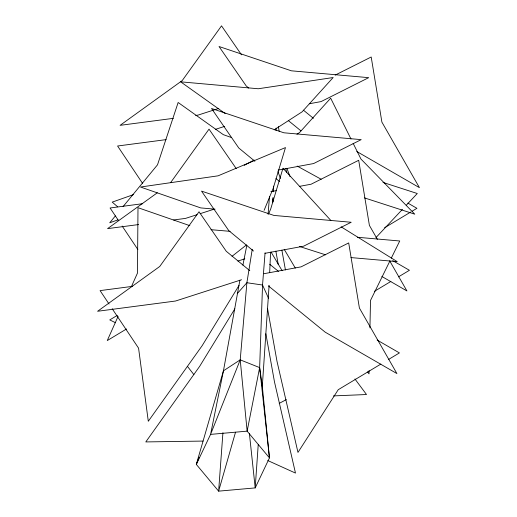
<?xml version="1.0" encoding="UTF-8"?>
<svg xmlns="http://www.w3.org/2000/svg" width="517" height="517" viewBox="0 0 517 517"><rect width="100%" height="100%" fill="white"/><g stroke="black" fill="none" stroke-linecap="round" stroke-linejoin="round"><path stroke-width="0.78" d="M369.073 370.637L369.009 373.869L367.561 371.923M369.946 327.875L370.508 300.442L389.876 261.046M239.901 280.188L223.447 370.818L196.311 464.395L218.626 491.15L255.198 487.906L269.454 457.9L259.644 367.606L262.546 285.029L265.072 252.819M252.244 249.317L246.893 282.734L240.218 359.851L247.139 431.146L269.454 457.9L262.306 386.328L269.105 285.332M269.687 272.427L270.585 252.264M272.821 202.263L273.041 197.429M273.293 191.781L273.545 186.139M276.033 130.491L276.143 128.074M258.222 444.717L255.198 487.906L249.381 433.382M222.924 432.748L218.626 491.15L235.526 432.206M268.097 214.167L269.486 196.454M240.218 359.851L210.568 434.39L223.447 370.818L240.218 359.851L259.644 367.606L247.139 431.146L210.568 434.39L196.311 464.395L198.993 457.655M242.893 265.143L246.829 245.349M264.097 210.354L273.241 188.188L285.474 147.571L218.09 175.825L140.495 187.031L200.745 207.918L215.085 209.165M268.607 214.019L270.74 208.849L282.98 168.232L330.867 220.475M118.096 316.372L107.265 340.567L126.516 328.974M131.551 286.308L137.464 273.112L137.994 207.692L189.855 225.67M391.285 258.177L399.731 240.987L357.473 237.277M239.022 285.436L202.153 345.692L148.301 421.265L138.569 348.154L112.163 308.681M234.847 308.836L199.652 366.353L145.8 441.925L203.091 441.072M170.675 182.54L209.023 129.14L236.263 168.645M115.375 215.919L109.727 222.775L118.044 219.848M123.085 206.574L157.511 164.813L178.145 102.489L223.318 134.659L231.668 137.619M237.219 293.65L246.893 282.734L262.546 285.029L268.53 298.231M375.962 237.6L402.4 209.385M406.259 205.275L417.277 193.513L382.994 182.417M232.023 256.303L246.512 244.89M157.304 192.802L107.575 228.637L138.601 224.559M274.204 129.825L302.083 111.853L333.168 77.531L258.261 88.756L180.64 81.828L225.166 113.533M296.926 134.22L299.582 132.507L330.667 98.185L350.991 139.015M117.327 315.357L109.766 319.907L115.556 322.763M384.609 227.745L410.737 212.035M412.107 211.207L416.922 208.312L407.874 203.084M374.36 291.368L390.858 281.448M398.42 276.899L409.425 270.288L392.713 260.639M380.861 364.078L338.234 389.708L297.973 452.414L276.989 361.267L267.502 308.345M388.422 359.528L399.421 352.917L377.145 340.057M244.231 165.324L254.125 160.031M279.193 403.396L286.315 399.615M335.139 75.127L371.2 56.999L381.895 122.109L419.423 187.652L356.762 151.481M133.392 194.657L112.221 202.121L117.702 206.826M218.762 108.421L198.037 115.104L195.652 115.414M215.499 129.328L224.708 126.355M197.055 214.678L185.538 218.394L173.609 219.964M200.124 213.689L213.941 209.236M237.917 261.059L244.825 258.836M241.555 279.742L175.541 301.023L97.577 311.273L159.74 266.475L199.026 211.77L226.265 251.275L249.801 270.688M309.276 103.768L321.096 101.584L368.699 77.66L291.401 70.816L219.027 46.511L246.26 86.009L248.742 88.052M278.12 170.106L313.599 163.559L361.196 139.635L283.898 132.791L211.524 108.48L238.764 147.985L254.868 161.265M270.895 191.633L276.414 190.618M299.272 186.398L311.098 184.22L358.695 160.289L369.397 225.399L377.384 239.345M264.969 253.317L303.602 246.195L351.198 222.265L273.9 215.427L201.527 191.116L228.76 230.614L253.537 251.049M264.045 273.687L301.101 266.85L348.697 242.925L359.399 308.029L396.92 373.578L325.212 332.179L268.472 285.953M173.376 118.341L120.08 125.347L182.236 80.555L221.522 25.85L241.497 54.821M166.106 139.629L117.579 146.007L142.64 183.477M142.692 203.692L110.076 207.983L118.58 220.694M132.695 286.328L100.078 290.612L109.029 303.996M333.433 395.906L366.508 394.523L354.933 378.98M210.994 229.684L230.11 231.345M350.991 257.582L397.237 261.647L341.13 226.84M299.492 246.48L325.568 254.816M364.491 197.901L414.776 214.174L360.976 159.074L353.137 143.319M267.787 460.544L295.478 473.074L274.488 381.927L265.854 333.743M297.185 166.073L321.173 179.257M381.856 276.472L406.924 290.942L389.753 260.962M303.44 110.192L313.418 118.315M288.467 120.687L300.939 130.846M275.981 178.598L279.723 181.648M269.725 264.277L278.45 271.386M187.477 366.398L193.894 374.644M122.161 226.045L137.832 249.465M284.221 249.349L295.304 268.065M271.044 251.992L282.127 270.701M286.909 168.296L289.998 176.575M277.952 171.65L280.479 178.423M278.346 126.607L279.199 131.35M285.849 168.477L286.56 172.426M272.685 198.851L273.112 201.223M281.888 250.196L285.429 269.945M275.852 251.107L278.256 264.536M259.644 367.606L262.306 386.328"/></g></svg>
